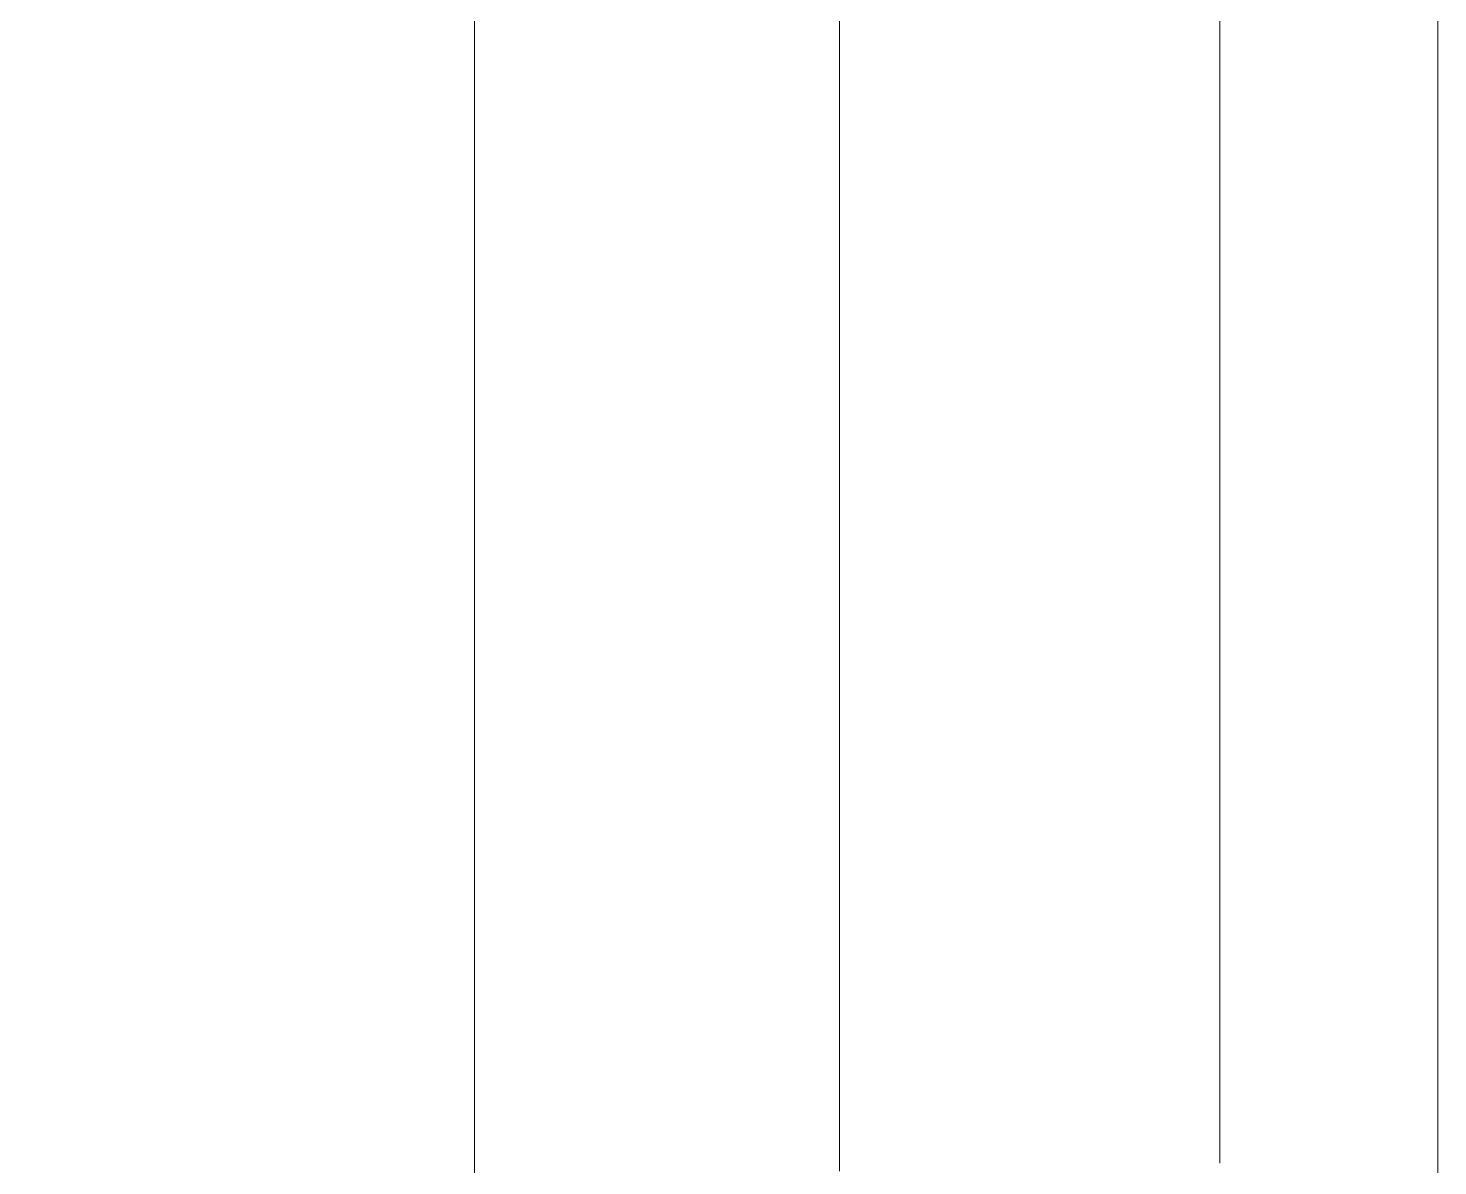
# Model space of a CAD drawing. Header units: millimetres. Extents: x 2712 to 3553, y 1367 to 1961.
# Drawn here: x 3155.6 to 3315.3, y 1711.9 to 1840.7 of the extents above; entities that cross this region are included whole.
import ezdxf

# ---------------------------------------------------------------- set-up
doc = ezdxf.new("R2010")
doc.units = ezdxf.units.MM

msp = doc.modelspace()

# ---------------------------------------------------------------- linework, layer by layer
at = {"lineweight": 15}
for p, q in [((3206.19, 1676.94), (3206.19, 1912.49)), ((3247.53, 1711.25), (3247.53, 1912.61)), ((3290.63, 1712.15), (3290.63, 1912.49)), ((3315.31, 1676.66), (3315.31, 1912.49))]:
    msp.add_line(p, q, dxfattribs=at)
msp.add_lwpolyline([(3073.6, 1749.85, -0.000004), (3073.59, 1745.12, -0.000017)], format="xyb")

doc.saveas('drawing.dxf')
